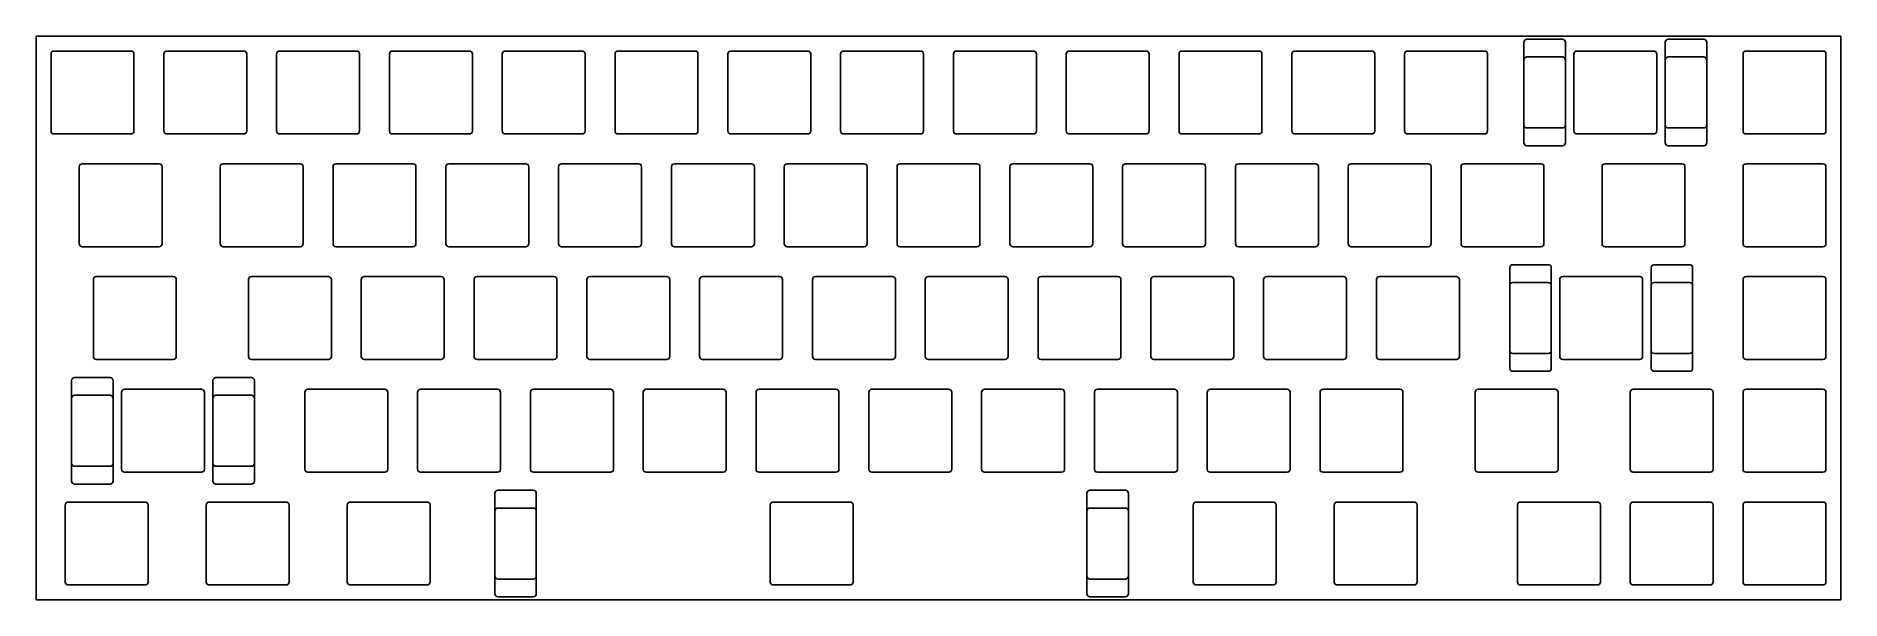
# Model space of a CAD drawing. Header units: millimetres. Extents: x 0 to 305, y -95 to 0.
import ezdxf

# ---------------------------------------------------------------- set-up
doc = ezdxf.new("R2010")
doc.units = ezdxf.units.MM

msp = doc.modelspace()

# ---------------------------------------------------------------- linework, layer by layer
for p, q in [((0, 0), (304.8, 0)), ((0, -95.25), (0, 0)), ((304.8, -95.25), (304.8, 0)), ((2.525, -3.025), (2.525, -16.025)), ((3.025, -2.525), (16.025, -2.525)), ((16.525, -3.025), (16.525, -16.025)), ((21.575, -3.025), (21.575, -16.025)), ((22.075, -2.525), (35.075, -2.525)), ((35.575, -3.025), (35.575, -16.025)), ((40.625, -3.025), (40.625, -16.025)), ((41.125, -2.525), (54.125, -2.525)), ((54.625, -3.025), (54.625, -16.025)), ((59.675, -3.025), (59.675, -16.025)), ((60.175, -2.525), (73.175, -2.525)), ((73.675, -3.025), (73.675, -16.025)), ((78.725, -3.025), (78.725, -16.025)), ((79.225, -2.525), (92.225, -2.525)), ((92.725, -3.025), (92.725, -16.025)), ((97.775, -3.025), (97.775, -16.025)), ((98.275, -2.525), (111.275, -2.525)), ((111.775, -3.025), (111.775, -16.025)), ((116.825, -3.025), (116.825, -16.025)), ((117.325, -2.525), (130.325, -2.525)), ((130.825, -3.025), (130.825, -16.025)), ((135.875, -3.025), (135.875, -16.025)), ((136.375, -2.525), (149.375, -2.525)), ((149.875, -3.025), (149.875, -16.025)), ((154.925, -3.025), (154.925, -16.025)), ((155.425, -2.525), (168.425, -2.525)), ((168.925, -3.025), (168.925, -16.025)), ((173.975, -3.025), (173.975, -16.025)), ((174.475, -2.525), (187.475, -2.525)), ((187.975, -3.025), (187.975, -16.025)), ((193.025, -3.025), (193.025, -16.025)), ((193.525, -2.525), (206.525, -2.525)), ((207.025, -3.025), (207.025, -16.025)), ((212.075, -3.025), (212.075, -16.025)), ((212.575, -2.525), (225.575, -2.525)), ((226.075, -3.025), (226.075, -16.025)), ((231.125, -3.025), (231.125, -16.025)), ((231.625, -2.525), (244.625, -2.525)), ((245.125, -3.025), (245.125, -16.025)), ((251.262, -15.025), (251.262, -1.025)), ((257.762, -0.525), (251.762, -0.525)), ((258.262, -15.025), (258.262, -1.025)), ((259.7, -3.025), (259.7, -16.025)), ((259.7, -3.025), (259.7, -16.025)), ((260.2, -2.525), (273.2, -2.525)), ((260.2, -2.525), (273.2, -2.525)), ((273.7, -3.025), (273.7, -16.025)), ((273.7, -3.025), (273.7, -16.025)), ((275.138, -15.025), (275.138, -1.025)), ((281.638, -0.525), (275.638, -0.525)), ((282.138, -15.025), (282.138, -1.025)), ((288.275, -3.025), (288.275, -16.025)), ((288.775, -2.525), (301.775, -2.525)), ((302.275, -3.025), (302.275, -16.025)), ((251.262, -4.025), (251.262, -18.025)), ((251.762, -3.525), (257.762, -3.525)), ((258.262, -4.025), (258.262, -18.025)), ((275.138, -4.025), (275.138, -18.025)), ((275.638, -3.525), (281.638, -3.525)), ((282.138, -4.025), (282.138, -18.025)), ((3.025, -16.525), (16.025, -16.525)), ((22.075, -16.525), (35.075, -16.525)), ((41.125, -16.525), (54.125, -16.525)), ((60.175, -16.525), (73.175, -16.525)), ((79.225, -16.525), (92.225, -16.525)), ((98.275, -16.525), (111.275, -16.525)), ((117.325, -16.525), (130.325, -16.525)), ((136.375, -16.525), (149.375, -16.525)), ((155.425, -16.525), (168.425, -16.525)), ((174.475, -16.525), (187.475, -16.525)), ((193.525, -16.525), (206.525, -16.525)), ((212.575, -16.525), (225.575, -16.525)), ((231.625, -16.525), (244.625, -16.525)), ((257.762, -15.525), (251.762, -15.525)), ((260.2, -16.525), (273.2, -16.525)), ((260.2, -16.525), (273.2, -16.525)), ((281.638, -15.525), (275.638, -15.525)), ((288.775, -16.525), (301.775, -16.525)), ((251.762, -18.525), (257.762, -18.525)), ((275.638, -18.525), (281.638, -18.525)), ((7.2875, -22.075), (7.2875, -35.075)), ((7.7875, -21.575), (20.7875, -21.575)), ((21.2875, -22.075), (21.2875, -35.075)), ((31.1, -22.075), (31.1, -35.075)), ((31.6, -21.575), (44.6, -21.575)), ((45.1, -22.075), (45.1, -35.075)), ((50.15, -22.075), (50.15, -35.075)), ((50.65, -21.575), (63.65, -21.575)), ((64.15, -22.075), (64.15, -35.075)), ((69.2, -22.075), (69.2, -35.075)), ((69.7, -21.575), (82.7, -21.575)), ((83.2, -22.075), (83.2, -35.075)), ((88.25, -22.075), (88.25, -35.075)), ((88.75, -21.575), (101.75, -21.575)), ((102.25, -22.075), (102.25, -35.075)), ((107.3, -22.075), (107.3, -35.075)), ((107.8, -21.575), (120.8, -21.575)), ((121.3, -22.075), (121.3, -35.075)), ((126.35, -22.075), (126.35, -35.075)), ((126.85, -21.575), (139.85, -21.575)), ((140.35, -22.075), (140.35, -35.075)), ((145.4, -22.075), (145.4, -35.075)), ((145.9, -21.575), (158.9, -21.575)), ((159.4, -22.075), (159.4, -35.075)), ((164.45, -22.075), (164.45, -35.075)), ((164.95, -21.575), (177.95, -21.575)), ((178.45, -22.075), (178.45, -35.075)), ((183.5, -22.075), (183.5, -35.075)), ((184, -21.575), (197, -21.575)), ((197.5, -22.075), (197.5, -35.075)), ((202.55, -22.075), (202.55, -35.075)), ((203.05, -21.575), (216.05, -21.575)), ((216.55, -22.075), (216.55, -35.075)), ((221.6, -22.075), (221.6, -35.075)), ((222.1, -21.575), (235.1, -21.575)), ((235.6, -22.075), (235.6, -35.075)), ((240.65, -22.075), (240.65, -35.075)), ((241.15, -21.575), (254.15, -21.575)), ((254.65, -22.075), (254.65, -35.075)), ((264.4625, -22.075), (264.4625, -35.075)), ((264.9625, -21.575), (277.9625, -21.575)), ((278.4625, -22.075), (278.4625, -35.075)), ((288.275, -22.075), (288.275, -35.075)), ((288.775, -21.575), (301.775, -21.575)), ((302.275, -22.075), (302.275, -35.075)), ((7.7875, -35.575), (20.7875, -35.575)), ((31.6, -35.575), (44.6, -35.575)), ((50.65, -35.575), (63.65, -35.575)), ((69.7, -35.575), (82.7, -35.575)), ((88.75, -35.575), (101.75, -35.575)), ((107.8, -35.575), (120.8, -35.575)), ((126.85, -35.575), (139.85, -35.575)), ((145.9, -35.575), (158.9, -35.575)), ((164.95, -35.575), (177.95, -35.575)), ((184, -35.575), (197, -35.575)), ((203.05, -35.575), (216.05, -35.575)), ((222.1, -35.575), (235.1, -35.575)), ((241.15, -35.575), (254.15, -35.575)), ((264.9625, -35.575), (277.9625, -35.575)), ((288.775, -35.575), (301.775, -35.575)), ((248.88075, -53.125), (248.88075, -39.125)), ((255.38075, -38.625), (249.38075, -38.625)), ((255.88075, -53.125), (255.88075, -39.125)), ((272.75675, -53.125), (272.75675, -39.125)), ((279.25675, -38.625), (273.25675, -38.625)), ((279.75675, -53.125), (279.75675, -39.125)), ((9.66875, -41.125), (9.66875, -54.125)), ((10.16875, -40.625), (23.16875, -40.625)), ((23.66875, -41.125), (23.66875, -54.125)), ((35.8625, -41.125), (35.8625, -54.125)), ((36.3625, -40.625), (49.3625, -40.625)), ((49.8625, -41.125), (49.8625, -54.125)), ((54.9125, -41.125), (54.9125, -54.125)), ((55.4125, -40.625), (68.4125, -40.625)), ((68.9125, -41.125), (68.9125, -54.125)), ((73.9625, -41.125), (73.9625, -54.125)), ((74.4625, -40.625), (87.4625, -40.625)), ((87.9625, -41.125), (87.9625, -54.125)), ((93.0125, -41.125), (93.0125, -54.125)), ((93.5125, -40.625), (106.5125, -40.625)), ((107.0125, -41.125), (107.0125, -54.125)), ((112.0625, -41.125), (112.0625, -54.125)), ((112.5625, -40.625), (125.5625, -40.625)), ((126.0625, -41.125), (126.0625, -54.125)), ((131.1125, -41.125), (131.1125, -54.125)), ((131.6125, -40.625), (144.6125, -40.625)), ((145.1125, -41.125), (145.1125, -54.125)), ((150.1625, -41.125), (150.1625, -54.125)), ((150.6625, -40.625), (163.6625, -40.625)), ((164.1625, -41.125), (164.1625, -54.125)), ((169.2125, -41.125), (169.2125, -54.125)), ((169.7125, -40.625), (182.7125, -40.625)), ((183.2125, -41.125), (183.2125, -54.125)), ((188.2625, -41.125), (188.2625, -54.125)), ((188.7625, -40.625), (201.7625, -40.625)), ((202.2625, -41.125), (202.2625, -54.125)), ((207.3125, -41.125), (207.3125, -54.125)), ((207.8125, -40.625), (220.8125, -40.625)), ((221.3125, -41.125), (221.3125, -54.125)), ((226.3625, -41.125), (226.3625, -54.125)), ((226.8625, -40.625), (239.8625, -40.625)), ((240.3625, -41.125), (240.3625, -54.125)), ((248.88075, -42.125), (248.88075, -56.125)), ((249.38075, -41.625), (255.38075, -41.625)), ((255.88075, -42.125), (255.88075, -56.125)), ((257.31875, -41.125), (257.31875, -54.125)), ((257.31875, -41.125), (257.31875, -54.125)), ((257.81875, -40.625), (270.81875, -40.625)), ((257.81875, -40.625), (270.81875, -40.625)), ((271.31875, -41.125), (271.31875, -54.125)), ((271.31875, -41.125), (271.31875, -54.125)), ((272.75675, -42.125), (272.75675, -56.125)), ((273.25675, -41.625), (279.25675, -41.625)), ((279.75675, -42.125), (279.75675, -56.125)), ((288.275, -41.125), (288.275, -54.125)), ((288.775, -40.625), (301.775, -40.625)), ((302.275, -41.125), (302.275, -54.125)), ((10.16875, -54.625), (23.16875, -54.625)), ((36.3625, -54.625), (49.3625, -54.625)), ((55.4125, -54.625), (68.4125, -54.625)), ((74.4625, -54.625), (87.4625, -54.625)), ((93.5125, -54.625), (106.5125, -54.625)), ((112.5625, -54.625), (125.5625, -54.625)), ((131.6125, -54.625), (144.6125, -54.625)), ((150.6625, -54.625), (163.6625, -54.625)), ((169.7125, -54.625), (182.7125, -54.625)), ((188.7625, -54.625), (201.7625, -54.625)), ((207.8125, -54.625), (220.8125, -54.625)), ((226.8625, -54.625), (239.8625, -54.625)), ((255.38075, -53.625), (249.38075, -53.625)), ((257.81875, -54.625), (270.81875, -54.625)), ((257.81875, -54.625), (270.81875, -54.625)), ((279.25675, -53.625), (273.25675, -53.625)), ((288.775, -54.625), (301.775, -54.625)), ((12.49325, -57.675), (6.49325, -57.675)), ((36.36925, -57.675), (30.36925, -57.675)), ((249.38075, -56.625), (255.38075, -56.625)), ((273.25675, -56.625), (279.25675, -56.625)), ((5.99325, -72.175), (5.99325, -58.175)), ((6.49325, -60.675), (12.49325, -60.675)), ((12.99325, -72.175), (12.99325, -58.175)), ((14.43125, -60.175), (14.43125, -73.175)), ((14.43125, -60.175), (14.43125, -73.175)), ((14.93125, -59.675), (27.93125, -59.675)), ((14.93125, -59.675), (27.93125, -59.675)), ((28.43125, -60.175), (28.43125, -73.175)), ((28.43125, -60.175), (28.43125, -73.175)), ((29.86925, -72.175), (29.86925, -58.175)), ((30.36925, -60.675), (36.36925, -60.675)), ((36.86925, -72.175), (36.86925, -58.175)), ((45.3875, -60.175), (45.3875, -73.175)), ((45.8875, -59.675), (58.8875, -59.675)), ((59.3875, -60.175), (59.3875, -73.175)), ((64.4375, -60.175), (64.4375, -73.175)), ((64.9375, -59.675), (77.9375, -59.675)), ((78.4375, -60.175), (78.4375, -73.175)), ((83.4875, -60.175), (83.4875, -73.175)), ((83.9875, -59.675), (96.9875, -59.675)), ((97.4875, -60.175), (97.4875, -73.175)), ((102.5375, -60.175), (102.5375, -73.175)), ((103.0375, -59.675), (116.0375, -59.675)), ((116.5375, -60.175), (116.5375, -73.175)), ((121.5875, -60.175), (121.5875, -73.175)), ((122.0875, -59.675), (135.0875, -59.675)), ((135.5875, -60.175), (135.5875, -73.175)), ((140.6375, -60.175), (140.6375, -73.175)), ((141.1375, -59.675), (154.1375, -59.675)), ((154.6375, -60.175), (154.6375, -73.175)), ((159.6875, -60.175), (159.6875, -73.175)), ((160.1875, -59.675), (173.1875, -59.675)), ((173.6875, -60.175), (173.6875, -73.175)), ((178.7375, -60.175), (178.7375, -73.175)), ((179.2375, -59.675), (192.2375, -59.675)), ((192.7375, -60.175), (192.7375, -73.175)), ((197.7875, -60.175), (197.7875, -73.175)), ((198.2875, -59.675), (211.2875, -59.675)), ((211.7875, -60.175), (211.7875, -73.175)), ((216.8375, -60.175), (216.8375, -73.175)), ((217.3375, -59.675), (230.3375, -59.675)), ((230.8375, -60.175), (230.8375, -73.175)), ((243.03125, -60.175), (243.03125, -73.175)), ((243.53125, -59.675), (256.53125, -59.675)), ((257.03125, -60.175), (257.03125, -73.175)), ((269.225, -60.175), (269.225, -73.175)), ((269.725, -59.675), (282.725, -59.675)), ((283.225, -60.175), (283.225, -73.175)), ((288.275, -60.175), (288.275, -73.175)), ((288.775, -59.675), (301.775, -59.675)), ((302.275, -60.175), (302.275, -73.175)), ((5.99325, -61.175), (5.99325, -75.175)), ((12.99325, -61.175), (12.99325, -75.175)), ((29.86925, -61.175), (29.86925, -75.175)), ((36.86925, -61.175), (36.86925, -75.175)), ((12.49325, -72.675), (6.49325, -72.675)), ((36.36925, -72.675), (30.36925, -72.675)), ((6.49325, -75.675), (12.49325, -75.675)), ((14.93125, -73.675), (27.93125, -73.675)), ((14.93125, -73.675), (27.93125, -73.675)), ((30.36925, -75.675), (36.36925, -75.675)), ((45.8875, -73.675), (58.8875, -73.675)), ((64.9375, -73.675), (77.9375, -73.675)), ((83.9875, -73.675), (96.9875, -73.675)), ((103.0375, -73.675), (116.0375, -73.675)), ((122.0875, -73.675), (135.0875, -73.675)), ((141.1375, -73.675), (154.1375, -73.675)), ((160.1875, -73.675), (173.1875, -73.675)), ((179.2375, -73.675), (192.2375, -73.675)), ((198.2875, -73.675), (211.2875, -73.675)), ((217.3375, -73.675), (230.3375, -73.675)), ((243.53125, -73.675), (256.53125, -73.675)), ((269.725, -73.675), (282.725, -73.675)), ((288.775, -73.675), (301.775, -73.675)), ((4.90625, -79.225), (4.90625, -92.225)), ((5.40625, -78.725), (18.40625, -78.725)), ((18.90625, -79.225), (18.90625, -92.225)), ((28.71875, -79.225), (28.71875, -92.225)), ((29.21875, -78.725), (42.21875, -78.725)), ((42.71875, -79.225), (42.71875, -92.225)), ((52.53125, -79.225), (52.53125, -92.225)), ((53.03125, -78.725), (66.03125, -78.725)), ((66.53125, -79.225), (66.53125, -92.225)), ((77.46875, -91.225), (77.46875, -77.225)), ((83.96875, -76.725), (77.96875, -76.725)), ((84.46875, -91.225), (84.46875, -77.225)), ((123.96875, -79.225), (123.96875, -92.225)), ((123.96875, -79.225), (123.96875, -92.225)), ((124.46875, -78.725), (137.46875, -78.725)), ((124.46875, -78.725), (137.46875, -78.725)), ((137.96875, -79.225), (137.96875, -92.225)), ((137.96875, -79.225), (137.96875, -92.225)), ((177.46875, -91.225), (177.46875, -77.225)), ((183.96875, -76.725), (177.96875, -76.725)), ((184.46875, -91.225), (184.46875, -77.225)), ((195.40625, -79.225), (195.40625, -92.225)), ((195.90625, -78.725), (208.90625, -78.725)), ((209.40625, -79.225), (209.40625, -92.225)), ((219.21875, -79.225), (219.21875, -92.225)), ((219.71875, -78.725), (232.71875, -78.725)), ((233.21875, -79.225), (233.21875, -92.225)), ((250.175, -79.225), (250.175, -92.225)), ((250.675, -78.725), (263.675, -78.725)), ((264.175, -79.225), (264.175, -92.225)), ((269.225, -79.225), (269.225, -92.225)), ((269.725, -78.725), (282.725, -78.725)), ((283.225, -79.225), (283.225, -92.225)), ((288.275, -79.225), (288.275, -92.225)), ((288.775, -78.725), (301.775, -78.725)), ((302.275, -79.225), (302.275, -92.225)), ((77.46875, -80.225), (77.46875, -94.225)), ((77.96875, -79.725), (83.96875, -79.725)), ((84.46875, -80.225), (84.46875, -94.225)), ((177.46875, -80.225), (177.46875, -94.225)), ((177.96875, -79.725), (183.96875, -79.725)), ((184.46875, -80.225), (184.46875, -94.225)), ((5.40625, -92.725), (18.40625, -92.725)), ((29.21875, -92.725), (42.21875, -92.725)), ((53.03125, -92.725), (66.03125, -92.725)), ((83.96875, -91.725), (77.96875, -91.725)), ((124.46875, -92.725), (137.46875, -92.725)), ((124.46875, -92.725), (137.46875, -92.725)), ((183.96875, -91.725), (177.96875, -91.725)), ((195.90625, -92.725), (208.90625, -92.725)), ((219.71875, -92.725), (232.71875, -92.725)), ((250.675, -92.725), (263.675, -92.725)), ((269.725, -92.725), (282.725, -92.725)), ((288.775, -92.725), (301.775, -92.725)), ((0, -95.25), (304.8, -95.25)), ((77.96875, -94.725), (83.96875, -94.725)), ((177.96875, -94.725), (183.96875, -94.725))]:
    msp.add_line(p, q)
for centre, start, end in [((3.025, -3.025), 90, 180), ((16.025, -3.025), 0, 90), ((22.075, -3.025), 90, 180), ((35.075, -3.025), 0, 90), ((41.125, -3.025), 90, 180), ((54.125, -3.025), 0, 90), ((60.175, -3.025), 90, 180), ((73.175, -3.025), 0, 90), ((79.225, -3.025), 90, 180), ((92.225, -3.025), 0, 90), ((98.275, -3.025), 90, 180), ((111.275, -3.025), 0, 90), ((117.325, -3.025), 90, 180), ((130.325, -3.025), 0, 90), ((136.375, -3.025), 90, 180), ((149.375, -3.025), 0, 90), ((155.425, -3.025), 90, 180), ((168.425, -3.025), 0, 90), ((174.475, -3.025), 90, 180), ((187.475, -3.025), 0, 90), ((193.525, -3.025), 90, 180), ((206.525, -3.025), 0, 90), ((212.575, -3.025), 90, 180), ((225.575, -3.025), 0, 90), ((231.625, -3.025), 90, 180), ((244.625, -3.025), 0, 90), ((251.762, -1.025), 90, 180), ((257.762, -1.025), 0, 90), ((260.2, -3.025), 90, 180), ((260.2, -3.025), 90, 180), ((273.2, -3.025), 0, 90), ((273.2, -3.025), 0, 90), ((275.638, -1.025), 90, 180), ((281.638, -1.025), 0, 90), ((288.775, -3.025), 90, 180), ((301.775, -3.025), 0, 90), ((251.762, -4.025), 90, 180), ((257.762, -4.025), 0, 90), ((275.638, -4.025), 90, 180), ((281.638, -4.025), 0, 90), ((251.762, -15.025), 180, 270), ((257.762, -15.025), 270, 0), ((275.638, -15.025), 180, 270), ((281.638, -15.025), 270, 0), ((3.025, -16.025), 180, 270), ((16.025, -16.025), 270, 0), ((22.075, -16.025), 180, 270), ((35.075, -16.025), 270, 0), ((41.125, -16.025), 180, 270), ((54.125, -16.025), 270, 0), ((60.175, -16.025), 180, 270), ((73.175, -16.025), 270, 0), ((79.225, -16.025), 180, 270), ((92.225, -16.025), 270, 0), ((98.275, -16.025), 180, 270), ((111.275, -16.025), 270, 0), ((117.325, -16.025), 180, 270), ((130.325, -16.025), 270, 0), ((136.375, -16.025), 180, 270), ((149.375, -16.025), 270, 0), ((155.425, -16.025), 180, 270), ((168.425, -16.025), 270, 0), ((174.475, -16.025), 180, 270), ((187.475, -16.025), 270, 0), ((193.525, -16.025), 180, 270), ((206.525, -16.025), 270, 0), ((212.575, -16.025), 180, 270), ((225.575, -16.025), 270, 0), ((231.625, -16.025), 180, 270), ((244.625, -16.025), 270, 0), ((251.762, -18.025), 180, 270), ((257.762, -18.025), 270, 0), ((260.2, -16.025), 180, 270), ((260.2, -16.025), 180, 270), ((273.2, -16.025), 270, 0), ((273.2, -16.025), 270, 0), ((275.638, -18.025), 180, 270), ((281.638, -18.025), 270, 0), ((288.775, -16.025), 180, 270), ((301.775, -16.025), 270, 0), ((7.7875, -22.075), 90, 180), ((20.7875, -22.075), 0, 90), ((31.6, -22.075), 90, 180), ((44.6, -22.075), 0, 90), ((50.65, -22.075), 90, 180), ((63.65, -22.075), 0, 90), ((69.7, -22.075), 90, 180), ((82.7, -22.075), 0, 90), ((88.75, -22.075), 90, 180), ((101.75, -22.075), 0, 90), ((107.8, -22.075), 90, 180), ((120.8, -22.075), 0, 90), ((126.85, -22.075), 90, 180), ((139.85, -22.075), 0, 90), ((145.9, -22.075), 90, 180), ((158.9, -22.075), 0, 90), ((164.95, -22.075), 90, 180), ((177.95, -22.075), 0, 90), ((184, -22.075), 90, 180), ((197, -22.075), 0, 90), ((203.05, -22.075), 90, 180), ((216.05, -22.075), 0, 90), ((222.1, -22.075), 90, 180), ((235.1, -22.075), 0, 90), ((241.15, -22.075), 90, 180), ((254.15, -22.075), 0, 90), ((264.9625, -22.075), 90, 180), ((277.9625, -22.075), 0, 90), ((288.775, -22.075), 90, 180), ((301.775, -22.075), 0, 90), ((7.7875, -35.075), 180, 270), ((20.7875, -35.075), 270, 0), ((31.6, -35.075), 180, 270), ((44.6, -35.075), 270, 0), ((50.65, -35.075), 180, 270), ((63.65, -35.075), 270, 0), ((69.7, -35.075), 180, 270), ((82.7, -35.075), 270, 0), ((88.75, -35.075), 180, 270), ((101.75, -35.075), 270, 0), ((107.8, -35.075), 180, 270), ((120.8, -35.075), 270, 0), ((126.85, -35.075), 180, 270), ((139.85, -35.075), 270, 0), ((145.9, -35.075), 180, 270), ((158.9, -35.075), 270, 0), ((164.95, -35.075), 180, 270), ((177.95, -35.075), 270, 0), ((184, -35.075), 180, 270), ((197, -35.075), 270, 0), ((203.05, -35.075), 180, 270), ((216.05, -35.075), 270, 0), ((222.1, -35.075), 180, 270), ((235.1, -35.075), 270, 0), ((241.15, -35.075), 180, 270), ((254.15, -35.075), 270, 0), ((264.9625, -35.075), 180, 270), ((277.9625, -35.075), 270, 0), ((288.775, -35.075), 180, 270), ((301.775, -35.075), 270, 0), ((249.38075, -39.125), 90, 180), ((255.38075, -39.125), 0, 90), ((273.25675, -39.125), 90, 180), ((279.25675, -39.125), 0, 90), ((10.16875, -41.125), 90, 180), ((23.16875, -41.125), 0, 90), ((36.3625, -41.125), 90, 180), ((49.3625, -41.125), 0, 90), ((55.4125, -41.125), 90, 180), ((68.4125, -41.125), 0, 90), ((74.4625, -41.125), 90, 180), ((87.4625, -41.125), 0, 90), ((93.5125, -41.125), 90, 180), ((106.5125, -41.125), 0, 90), ((112.5625, -41.125), 90, 180), ((125.5625, -41.125), 0, 90), ((131.6125, -41.125), 90, 180), ((144.6125, -41.125), 0, 90), ((150.6625, -41.125), 90, 180), ((163.6625, -41.125), 0, 90), ((169.7125, -41.125), 90, 180), ((182.7125, -41.125), 0, 90), ((188.7625, -41.125), 90, 180), ((201.7625, -41.125), 0, 90), ((207.8125, -41.125), 90, 180), ((220.8125, -41.125), 0, 90), ((226.8625, -41.125), 90, 180), ((239.8625, -41.125), 0, 90), ((249.38075, -42.125), 90, 180), ((255.38075, -42.125), 0, 90), ((257.81875, -41.125), 90, 180), ((257.81875, -41.125), 90, 180), ((270.81875, -41.125), 0, 90), ((270.81875, -41.125), 0, 90), ((273.25675, -42.125), 90, 180), ((279.25675, -42.125), 0, 90), ((288.775, -41.125), 90, 180), ((301.775, -41.125), 0, 90), ((10.16875, -54.125), 180, 270), ((23.16875, -54.125), 270, 0), ((36.3625, -54.125), 180, 270), ((49.3625, -54.125), 270, 0), ((55.4125, -54.125), 180, 270), ((68.4125, -54.125), 270, 0), ((74.4625, -54.125), 180, 270), ((87.4625, -54.125), 270, 0), ((93.5125, -54.125), 180, 270), ((106.5125, -54.125), 270, 0), ((112.5625, -54.125), 180, 270), ((125.5625, -54.125), 270, 0), ((131.6125, -54.125), 180, 270), ((144.6125, -54.125), 270, 0), ((150.6625, -54.125), 180, 270), ((163.6625, -54.125), 270, 0), ((169.7125, -54.125), 180, 270), ((182.7125, -54.125), 270, 0), ((188.7625, -54.125), 180, 270), ((201.7625, -54.125), 270, 0), ((207.8125, -54.125), 180, 270), ((220.8125, -54.125), 270, 0), ((226.8625, -54.125), 180, 270), ((239.8625, -54.125), 270, 0), ((249.38075, -53.125), 180, 270), ((255.38075, -53.125), 270, 0), ((257.81875, -54.125), 180, 270), ((257.81875, -54.125), 180, 270), ((270.81875, -54.125), 270, 0), ((270.81875, -54.125), 270, 0), ((273.25675, -53.125), 180, 270), ((279.25675, -53.125), 270, 0), ((288.775, -54.125), 180, 270), ((301.775, -54.125), 270, 0), ((6.49325, -58.175), 90, 180), ((12.49325, -58.175), 0, 90), ((30.36925, -58.175), 90, 180), ((36.36925, -58.175), 0, 90), ((249.38075, -56.125), 180, 270), ((255.38075, -56.125), 270, 0), ((273.25675, -56.125), 180, 270), ((279.25675, -56.125), 270, 0), ((6.49325, -61.175), 90, 180), ((12.49325, -61.175), 0, 90), ((14.93125, -60.175), 90, 180), ((14.93125, -60.175), 90, 180), ((27.93125, -60.175), 0, 90), ((27.93125, -60.175), 0, 90), ((30.36925, -61.175), 90, 180), ((36.36925, -61.175), 0, 90), ((45.8875, -60.175), 90, 180), ((58.8875, -60.175), 0, 90), ((64.9375, -60.175), 90, 180), ((77.9375, -60.175), 0, 90), ((83.9875, -60.175), 90, 180), ((96.9875, -60.175), 0, 90), ((103.0375, -60.175), 90, 180), ((116.0375, -60.175), 0, 90), ((122.0875, -60.175), 90, 180), ((135.0875, -60.175), 0, 90), ((141.1375, -60.175), 90, 180), ((154.1375, -60.175), 0, 90), ((160.1875, -60.175), 90, 180), ((173.1875, -60.175), 0, 90), ((179.2375, -60.175), 90, 180), ((192.2375, -60.175), 0, 90), ((198.2875, -60.175), 90, 180), ((211.2875, -60.175), 0, 90), ((217.3375, -60.175), 90, 180), ((230.3375, -60.175), 0, 90), ((243.53125, -60.175), 90, 180), ((256.53125, -60.175), 0, 90), ((269.725, -60.175), 90, 180), ((282.725, -60.175), 0, 90), ((288.775, -60.175), 90, 180), ((301.775, -60.175), 0, 90), ((6.49325, -72.175), 180, 270), ((12.49325, -72.175), 270, 0), ((30.36925, -72.175), 180, 270), ((36.36925, -72.175), 270, 0), ((6.49325, -75.175), 180, 270), ((12.49325, -75.175), 270, 0), ((14.93125, -73.175), 180, 270), ((14.93125, -73.175), 180, 270), ((27.93125, -73.175), 270, 0), ((27.93125, -73.175), 270, 0), ((30.36925, -75.175), 180, 270), ((36.36925, -75.175), 270, 0), ((45.8875, -73.175), 180, 270), ((58.8875, -73.175), 270, 0), ((64.9375, -73.175), 180, 270), ((77.9375, -73.175), 270, 0), ((83.9875, -73.175), 180, 270), ((96.9875, -73.175), 270, 0), ((103.0375, -73.175), 180, 270), ((116.0375, -73.175), 270, 0), ((122.0875, -73.175), 180, 270), ((135.0875, -73.175), 270, 0), ((141.1375, -73.175), 180, 270), ((154.1375, -73.175), 270, 0), ((160.1875, -73.175), 180, 270), ((173.1875, -73.175), 270, 0), ((179.2375, -73.175), 180, 270), ((192.2375, -73.175), 270, 0), ((198.2875, -73.175), 180, 270), ((211.2875, -73.175), 270, 0), ((217.3375, -73.175), 180, 270), ((230.3375, -73.175), 270, 0), ((243.53125, -73.175), 180, 270), ((256.53125, -73.175), 270, 0), ((269.725, -73.175), 180, 270), ((282.725, -73.175), 270, 0), ((288.775, -73.175), 180, 270), ((301.775, -73.175), 270, 0), ((5.40625, -79.225), 90, 180), ((18.40625, -79.225), 0, 90), ((29.21875, -79.225), 90, 180), ((42.21875, -79.225), 0, 90), ((53.03125, -79.225), 90, 180), ((66.03125, -79.225), 0, 90), ((77.96875, -77.225), 90, 180), ((83.96875, -77.225), 0, 90), ((124.46875, -79.225), 90, 180), ((124.46875, -79.225), 90, 180), ((137.46875, -79.225), 0, 90), ((137.46875, -79.225), 0, 90), ((177.96875, -77.225), 90, 180), ((183.96875, -77.225), 0, 90), ((195.90625, -79.225), 90, 180), ((208.90625, -79.225), 0, 90), ((219.71875, -79.225), 90, 180), ((232.71875, -79.225), 0, 90), ((250.675, -79.225), 90, 180), ((263.675, -79.225), 0, 90), ((269.725, -79.225), 90, 180), ((282.725, -79.225), 0, 90), ((288.775, -79.225), 90, 180), ((301.775, -79.225), 0, 90), ((77.96875, -80.225), 90, 180), ((83.96875, -80.225), 0, 90), ((177.96875, -80.225), 90, 180), ((183.96875, -80.225), 0, 90), ((77.96875, -91.225), 180, 270), ((83.96875, -91.225), 270, 0), ((177.96875, -91.225), 180, 270), ((183.96875, -91.225), 270, 0), ((5.40625, -92.225), 180, 270), ((18.40625, -92.225), 270, 0), ((29.21875, -92.225), 180, 270), ((42.21875, -92.225), 270, 0), ((53.03125, -92.225), 180, 270), ((66.03125, -92.225), 270, 0), ((77.96875, -94.225), 180, 270), ((83.96875, -94.225), 270, 0), ((124.46875, -92.225), 180, 270), ((124.46875, -92.225), 180, 270), ((137.46875, -92.225), 270, 0), ((137.46875, -92.225), 270, 0), ((177.96875, -94.225), 180, 270), ((183.96875, -94.225), 270, 0), ((195.90625, -92.225), 180, 270), ((208.90625, -92.225), 270, 0), ((219.71875, -92.225), 180, 270), ((232.71875, -92.225), 270, 0), ((250.675, -92.225), 180, 270), ((263.675, -92.225), 270, 0), ((269.725, -92.225), 180, 270), ((282.725, -92.225), 270, 0), ((288.775, -92.225), 180, 270), ((301.775, -92.225), 270, 0)]:
    msp.add_arc(centre, 0.5, start, end)

doc.saveas('drawing.dxf')
